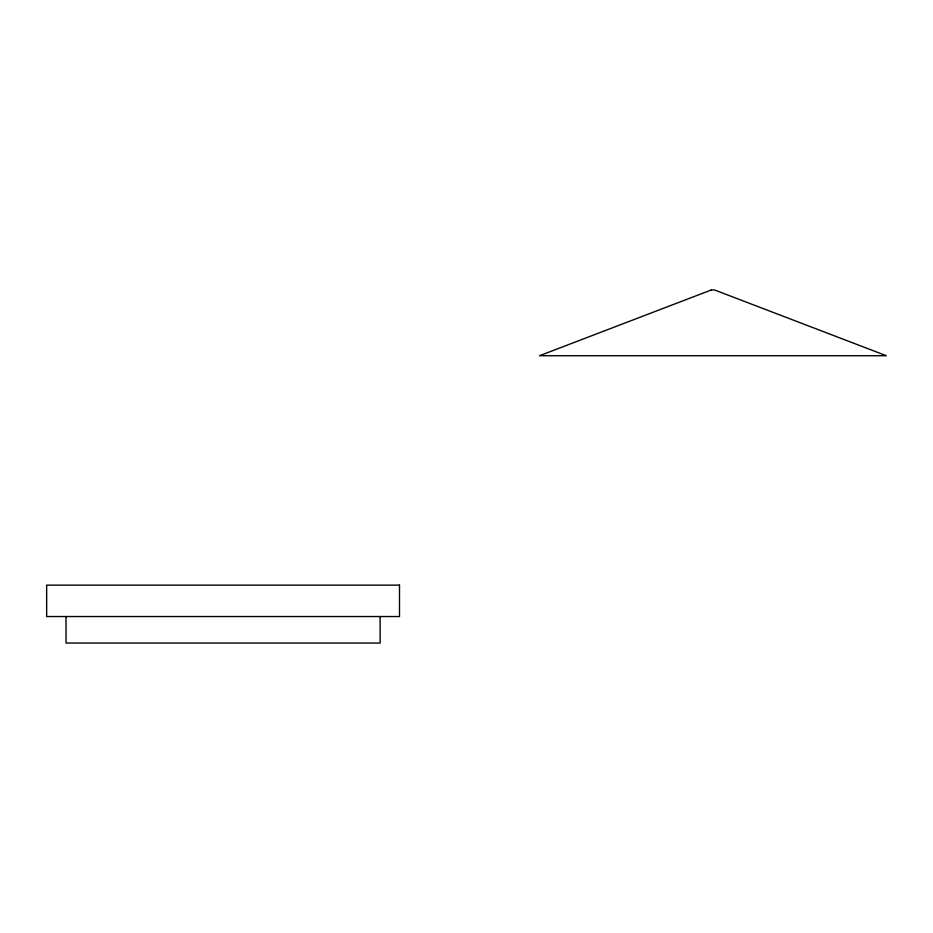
<?xml version="1.0" encoding="UTF-8"?>
<svg xmlns="http://www.w3.org/2000/svg" width="933" height="933" viewBox="0 0 933 933"><rect width="100%" height="100%" fill="white"/><g stroke="black" fill="none" stroke-linecap="round" stroke-linejoin="round"><path stroke-width="1.4" d="M380.128 616.538L380.128 643.047L66.021 643.047L66.021 616.538M711.366 289.953L539.507 355.718L886.35 355.718L714.503 289.953L711.366 289.953M399.499 585.131L46.65 585.131L46.65 616.538L399.499 616.538L399.499 585.131"/></g></svg>
